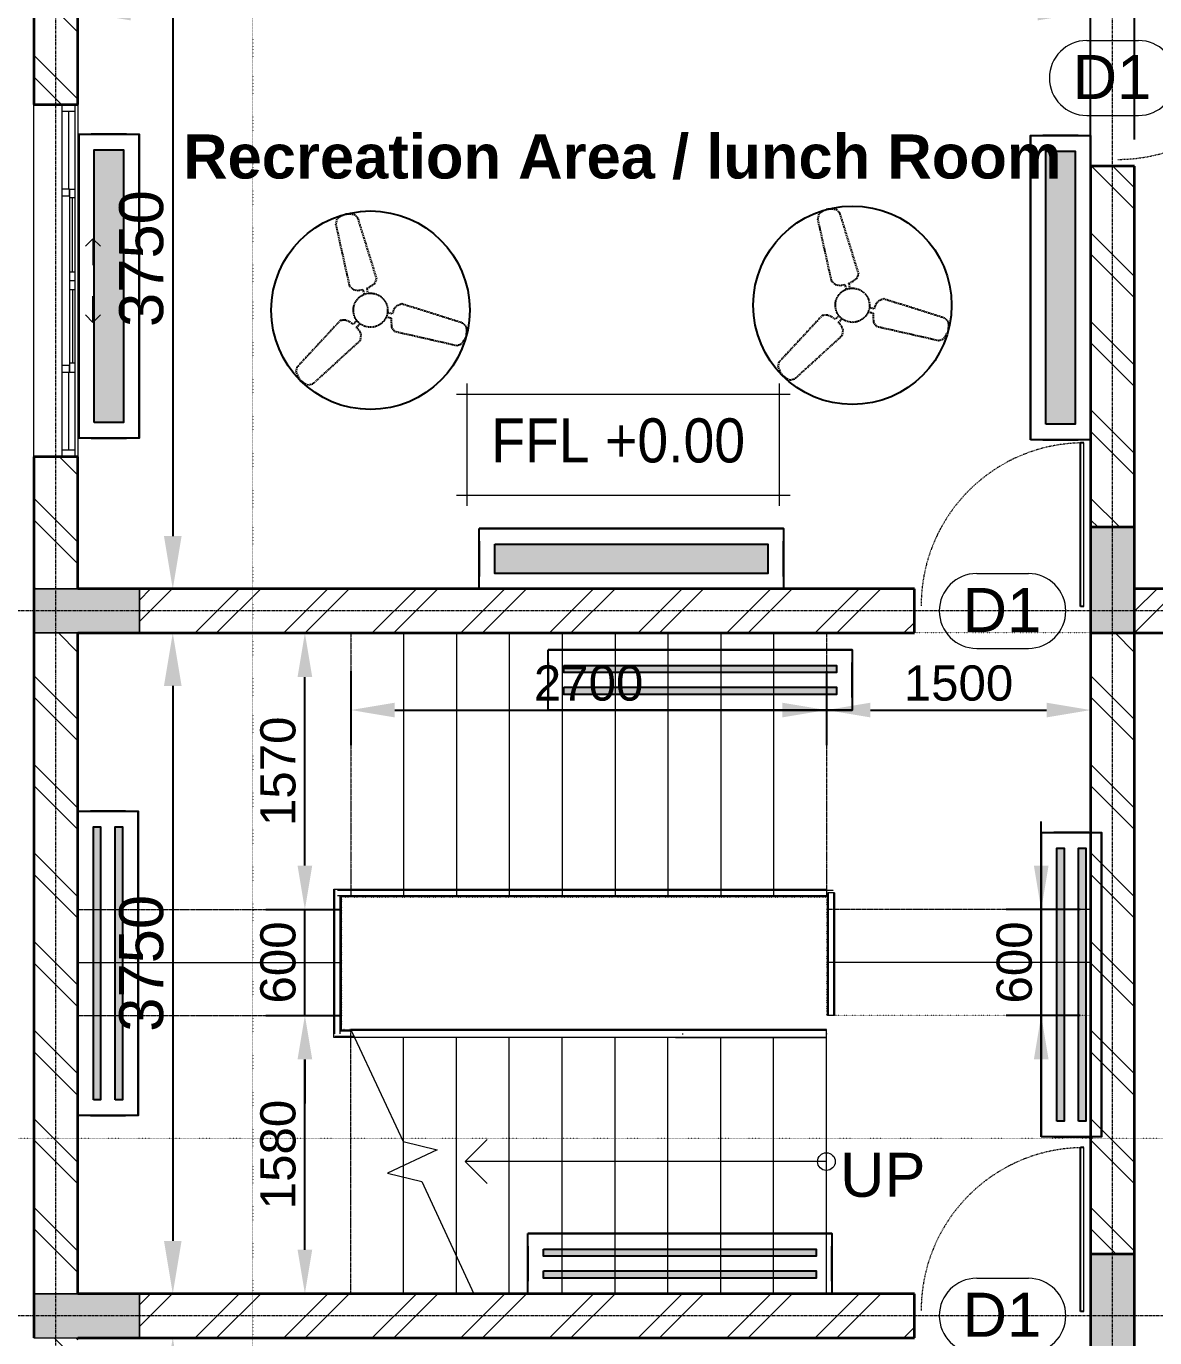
# Model space of a CAD drawing. Header units: millimetres. Extents: x -22696 to 333987, y -7117 to 2643871.
# Drawn here: x 9363 to 15770, y 3625 to 11069 of the extents above; entities that cross this region are included whole.
import ezdxf
from ezdxf.enums import TextEntityAlignment as Align

# ---------------------------------------------------------------- set-up
doc = ezdxf.new("R2010")
doc.units = ezdxf.units.MM
for name, pattern in [('Dash', [6.35, 3.175, -3.175]), ('DASHEDX2', [1.5, 1, -0.5]), ('Dot 1mm', [1, 0, -1]), ('Dot 2mm', [2, 0, -2]), ('Grid Line', [22.225, 12.7, -3.175, 3.175, -3.175]), ('Hidden', [7.14375, 4.7625, -2.38125]), ('Overhead', [3.96875, 2.38125, -1.5875])]:
    doc.linetypes.add(name, pattern=pattern)
for name, color, linetype, lineweight in [('A-242-A_STAIR', 7, 'Continuous', 9), ('A_Center_Line', 7, 'Continuous', 9), ('A_Col_Ele', 7, 'Continuous', 18), ('A_Col_Sec', 7, 'Continuous', 35), ('A_Dim1', 7, 'Continuous', 9), ('A_Door_Ele', 7, 'Continuous', 9), ('A_Door_tag', 7, 'Continuous', 9), ('A_Railing', 250, 'Continuous', 9), ('A_SEC', 7, 'Continuous', 9), ('A_Stair_Ele', 250, 'Continuous', 9), ('A_Stair_tag', 7, 'Continuous', 9), ('A_Text2_5', 7, 'Continuous', 9), ('A_Wall_Ele', 7, 'Continuous', 9), ('A_Wall_Plan', 7, 'Continuous', 35), ('A_Wall_Sec', 7, 'Continuous', 35), ('A_Window_Ele', 7, 'Continuous', 9), ('A_Window_Plan', 7, 'Continuous', 18), ('Z-046-A_SPOT_ELEV', 7, 'Continuous', 9)]:
    doc.layers.add(name, color=color, linetype=linetype, lineweight=lineweight)
for name, color, linetype in [('CELLING_FAN', 170, 'Continuous'), ('TMS122-2X28', 241, 'Continuous'), ('TMX095-2X40', 210, 'Continuous')]:
    doc.layers.add(name, color=color, linetype=linetype)
doc.styles.add('Arial', font='arial.ttf', dxfattribs={"height": 250})
doc.styles.add('Arial_5', font='arial.ttf', dxfattribs={"height": 200})
doc.styles.add('Arial_6', font='arial.ttf', dxfattribs={"width": 0.9, "height": 250})
doc.styles.add('Arial_B', font='arialbd.ttf', dxfattribs={"height": 250})
doc.styles.add('RS', font='romans.shx')
doc.dimstyles.new('Diagonal_-_2mm_Arial', dxfattribs={"dimscale": 304.8, "dimtxt": 204.05188, "dimasz": 0.82021, "dimexe": 0.656168, "dimexo": 0.0625, "dimgap": 0.164042, "dimtad": 1, "dimdec": 0, "dimzin": 0, "dimdsep": 46, "dimtxsty": 'Arial_5', "dimsah": 1, "dimcen": 0.09, "dimazin": 0, "dimtfac": 1, "dimtdec": 4, "dimtix": 1, "dimtmove": 0, "dimatfit": 3, "dimfxl": 0, "dimtvp": 1, "dimtolj": 1, "dimtzin": 0, "dimarcsym": 0})
doc.dimstyles.new('MM_Diagonal_-_2_5mm_Arial', dxfattribs={"dimscale": 304.8, "dimtxt": 255.06485, "dimasz": 0.984252, "dimexe": 0.787402, "dimexo": 0.492126, "dimgap": 0.164042, "dimtad": 1, "dimdec": 0, "dimzin": 0, "dimdsep": 46, "dimtxsty": 'Arial', "dimsah": 1, "dimcen": 0.09, "dimazin": 0, "dimtfac": 1, "dimtdec": 4, "dimtix": 1, "dimtmove": 0, "dimatfit": 3, "dimfxl": 0, "dimtvp": 1, "dimtolj": 1, "dimtzin": 0, "dimarcsym": 0})

# ---------------------------------------------------------------- blocks, each defined once
blk = doc.blocks.new('MM_Single leaf Flush Door - D1-530181-00-Ground Floor Plan')
at = {"layer": 'A_Door_Ele', "color": 47, "lineweight": 25}
for p, q in [((-462, -25), (-442, -25)), ((-442, -25), (-442, -954.1)), ((-462, -954.1), (-442, -954.1))]:
    blk.add_line(p, q, dxfattribs=at)
at = {"layer": 'A_Door_Ele'}
blk.add_line((-462, -25), (-462, -954.1), dxfattribs=at)
at = {"layer": 'A_Door_Ele', "color": 5, "linetype": 'Dash', "lineweight": 18}
blk.add_arc((-462, -30), 924, 271.24027, 360, dxfattribs=at)
blk = doc.blocks.new('MM_Aluminum Sliding window with top fix glass _3x1 Opening_ - W2-532318-00-Ground Floor Plan')
at = {"layer": 'A_Window_Ele'}
for p, q in [((-237.6, 210.8), (-195.1, 253.3)), ((237.6, 210.8), (195.1, 253.3)), ((-237.6, 210.8), (-195.1, 168.4)), ((-237.6, 210.8), (-87.6, 210.8)), ((237.6, 210.8), (87.6, 210.8)), ((237.6, 210.8), (195.1, 168.4)), ((-519, 110), (-962, 110)), ((-50, 110), (-469, 110)), ((469, 110), (50, 110)), ((962, 110), (519, 110)), ((-962, 35), (-519, 35)), ((-481, 35), (481, 35)), ((519, 35), (962, 35))]:
    blk.add_line(p, q, dxfattribs=at)
at = {"layer": 'A_Window_Plan'}
for p, q in [((-962, 110), (-1000, 110)), ((-962, 35), (-962, 110)), ((-519, 78.8), (-519, 110)), ((-469, 110), (-519, 110)), ((-469, 80), (-519, 80)), ((-481, 78.8), (-519, 78.8)), ((-519, 78.8), (-519, 35)), ((-481, 35), (-481, 78.8)), ((-469, 110), (-469, 80)), ((-50, 95), (-469, 95)), ((-50, 80), (-469, 80)), ((-50, 80), (-50, 110)), ((50, 110), (-50, 110)), ((50, 80), (-50, 80)), ((0, 80), (0, 110)), ((50, 80), (50, 110)), ((50, 95), (469, 95)), ((469, 80), (50, 80)), ((469, 110), (469, 80)), ((519, 110), (469, 110)), ((519, 80), (469, 80)), ((519, 78.8), (481, 78.8)), ((481, 78.8), (481, 35)), ((519, 80), (519, 110)), ((519, 35), (519, 78.8)), ((962, 110), (962, 35)), ((1000, 110), (962, 110)), ((-1000, 35), (-962, 35)), ((-962, 72.5), (-519, 72.5)), ((-519, 35), (-481, 35)), ((481, 35), (519, 35)), ((519, 72.5), (962, 72.5)), ((962, 35), (1000, 35))]:
    blk.add_line(p, q, dxfattribs=at)
blk = doc.blocks.new('MM_Single leaf Flush Door - D1-533154-00-Ground Floor Plan')
at = {"layer": 'A_Door_Ele', "color": 47, "lineweight": 25}
for p, q in [((-462, 954.1), (-442, 954.1)), ((-442, 25), (-442, 954.1)), ((-462, 25), (-442, 25))]:
    blk.add_line(p, q, dxfattribs=at)
at = {"layer": 'A_Door_Ele'}
blk.add_line((-462, 25), (-462, 954.1), dxfattribs=at)
at = {"layer": 'A_Door_Ele', "color": 5, "linetype": 'Dash', "lineweight": 18}
blk.add_arc((-462, 30), 924, 0, 88.75973, dxfattribs=at)
blk = doc.blocks.new('Concrete Rectangular - 250 x 600mm-571863-00-Ground Floor Plan')
at = {"layer": 'A_Col_Ele'}
blk.add_hatch(color=9, dxfattribs=at).paths.add_polyline_path([(125, -300), (125, 300), (-125, 300), (-125, -300)])
at = {"layer": 'A_Col_Sec'}
for p, q in [((125, 300), (-125, 300)), ((-125, 300), (-125, -300)), ((125, -300), (125, 300)), ((-125, -300), (125, -300))]:
    blk.add_line(p, q, dxfattribs=at)
blk = doc.blocks.new('Top Rail Type - Top Rail_Internal_-546113-00-Ground Floor Plan')
at = {"layer": 'A_Railing', "color": 30}
for p, q in [((4375, 5369.6), (3518.5, 5369.6)), ((3518.5, 5329.6), (4375, 5329.6))]:
    blk.add_line(p, q, dxfattribs=at)
at = {"layer": 'A_Railing', "color": 30, "flags": 128}
for points in [[(3560.3, 5346.9), (3560.7, 5349.6), (3560.3, 5352.3)], [(4375, 5351.7), (4375, 5349.6), (4375, 5347.5)]]:
    blk.add_lwpolyline(points, dxfattribs=at)
blk = doc.blocks.new('DIMBLOCK8-00-Ground Floor Plan')
at = {"layer": 'A_Dim1', "color": 0, "lineweight": -2}
for p, q in [((15655.5, 10425), (15655.5, 11391.9)), ((17690.5, 11214), (17690.5, 10911.9)), ((15955.5, 11151.9), (17390.5, 11151.9))]:
    blk.add_line(p, q, dxfattribs=at)
at = {"layer": 'A_Dim1', "color": 0}
for points in [[(15955.5, 11201.9), (15955.5, 11101.9), (15655.5, 11151.9)], [(17390.5, 11201.9), (17390.5, 11101.9), (17690.5, 11151.9)]]:
    blk.add_solid(points, dxfattribs=at)
at = {"layer": 'Defpoints', "color": 0}
for p in [(17690.5, 11364), (17690.5, 11151.9), (15655.5, 10275)]:
    blk.add_point(p, dxfattribs=at)
at = {"layer": 'A_Dim1', "color": 0, "insert": (16673, 11329.6), "char_height": 250, "width": 922.942, "attachment_point": 5, "style": 'Arial'}
blk.add_mtext('\\A1;2035', dxfattribs=at)
blk = doc.blocks.new('DIMBLOCK9-00-Ground Floor Plan')
at = {"layer": 'A_Dim1', "color": 0, "lineweight": -2}
for p, q in [((15405.5, 10425), (15405.5, 11391.9)), ((9655.5, 11214), (9655.5, 10911.9)), ((9955.5, 11151.9), (15105.5, 11151.9))]:
    blk.add_line(p, q, dxfattribs=at)
at = {"layer": 'A_Dim1', "color": 0}
for points in [[(9955.5, 11201.9), (9955.5, 11101.9), (9655.5, 11151.9)], [(15105.5, 11201.9), (15105.5, 11101.9), (15405.5, 11151.9)]]:
    blk.add_solid(points, dxfattribs=at)
at = {"layer": 'Defpoints', "color": 0}
for p in [(9655.5, 11364), (15405.5, 11151.9), (15405.5, 10275)]:
    blk.add_point(p, dxfattribs=at)
at = {"layer": 'A_Dim1', "color": 0, "insert": (12530.5, 11329.6), "char_height": 250, "width": 922.942, "attachment_point": 5, "style": 'Arial'}
blk.add_mtext('\\A1;5750', dxfattribs=at)
blk = doc.blocks.new('DIMBLOCK12-00-Ground Floor Plan')
at = {"layer": 'A_Dim1', "color": 0, "lineweight": -2}
for p, q in [((10257.1, 3625), (9955, 3625)), ((10195, 3325), (10195, 425)), ((10257.1, 125), (9955, 125))]:
    blk.add_line(p, q, dxfattribs=at)
at = {"layer": 'A_Dim1', "color": 0}
for points in [[(10145, 3325), (10245, 3325), (10195, 3625)], [(10145, 425), (10245, 425), (10195, 125)]]:
    blk.add_solid(points, dxfattribs=at)
at = {"layer": 'Defpoints', "color": 0}
for p in [(10407.1, 3625), (10195, 125), (10407.1, 125)]:
    blk.add_point(p, dxfattribs=at)
at = {"layer": 'A_Dim1', "color": 0, "insert": (10017.3, 1875), "char_height": 250, "width": 922.942, "attachment_point": 5, "rotation": 90, "style": 'Arial'}
blk.add_mtext('\\A1;3500', dxfattribs=at)
blk = doc.blocks.new('DIMBLOCK13-00-Ground Floor Plan')
at = {"layer": 'A_Dim1', "color": 0, "lineweight": -2}
for p, q in [((10257.1, 11625), (9955, 11625)), ((10195, 11325), (10195, 8175)), ((10257.1, 7875), (9955, 7875))]:
    blk.add_line(p, q, dxfattribs=at)
at = {"layer": 'A_Dim1', "color": 0}
for points in [[(10145, 11325), (10245, 11325), (10195, 11625)], [(10145, 8175), (10245, 8175), (10195, 7875)]]:
    blk.add_solid(points, dxfattribs=at)
at = {"layer": 'Defpoints', "color": 0}
for p in [(10407.1, 11625), (10195, 7875), (10407.1, 7875)]:
    blk.add_point(p, dxfattribs=at)
at = {"layer": 'A_Dim1', "color": 0, "insert": (10017.3, 9750), "char_height": 250, "width": 922.942, "attachment_point": 5, "rotation": 90, "style": 'Arial'}
blk.add_mtext('\\A1;3750', dxfattribs=at)
blk = doc.blocks.new('DIMBLOCK16-00-Ground Floor Plan')
at = {"layer": 'A_Dim1', "color": 0, "lineweight": -2}
for p, q in [((9505.5, 11875), (6918.6, 11875)), ((7158.6, 11575), (7158.6, 175)), ((9505.5, -125), (6918.6, -125))]:
    blk.add_line(p, q, dxfattribs=at)
at = {"layer": 'A_Dim1', "color": 0}
for points in [[(7108.6, 11575), (7208.6, 11575), (7158.6, 11875)], [(7108.6, 175), (7208.6, 175), (7158.6, -125)]]:
    blk.add_solid(points, dxfattribs=at)
at = {"layer": 'Defpoints', "color": 0}
for p in [(9655.5, 11875), (7158.6, -125), (9655.5, -125)]:
    blk.add_point(p, dxfattribs=at)
at = {"layer": 'A_Dim1', "color": 0, "insert": (6944.7, 5875), "char_height": 250, "width": 2321.483, "attachment_point": 5, "rotation": 90, "style": 'Arial'}
blk.add_mtext('\\A1;12000(O/O)', dxfattribs=at)
blk = doc.blocks.new('DIMBLOCK19-00-Ground Floor Plan')
at = {"layer": 'A_Dim1', "color": 0, "lineweight": -2}
for p, q in [((10257.1, 7625), (9955, 7625)), ((10195, 7325), (10195, 4175)), ((10257.1, 3875), (9955, 3875))]:
    blk.add_line(p, q, dxfattribs=at)
at = {"layer": 'A_Dim1', "color": 0}
for points in [[(10145, 7325), (10245, 7325), (10195, 7625)], [(10145, 4175), (10245, 4175), (10195, 3875)]]:
    blk.add_solid(points, dxfattribs=at)
at = {"layer": 'Defpoints', "color": 0}
for p in [(10407.1, 7625), (10195, 3875), (10407.1, 3875)]:
    blk.add_point(p, dxfattribs=at)
at = {"layer": 'A_Dim1', "color": 0, "insert": (10017.3, 5750), "char_height": 250, "width": 922.942, "attachment_point": 5, "rotation": 90, "style": 'Arial'}
blk.add_mtext('\\A1;3750', dxfattribs=at)
blk = doc.blocks.new('DIMBLOCK20-00-Ground Floor Plan')
at = {"layer": 'A_Dim1', "color": 0, "lineweight": -2}
for p, q in [((10945, 6305), (10945, 6555)), ((10724, 6055), (11145, 6055)), ((10945, 5455), (10945, 6055)), ((10724, 5455), (11145, 5455)), ((10945, 5205), (10945, 4955))]:
    blk.add_line(p, q, dxfattribs=at)
at = {"layer": 'A_Dim1', "color": 0}
for points in [[(10903.3, 6305), (10986.7, 6305), (10945, 6055)], [(10903.3, 5205), (10986.7, 5205), (10945, 5455)]]:
    blk.add_solid(points, dxfattribs=at)
at = {"layer": 'Defpoints', "color": 0}
for p in [(10705, 6055), (10945, 6055), (10705, 5455)]:
    blk.add_point(p, dxfattribs=at)
at = {"layer": 'A_Dim1', "color": 0, "insert": (10792.9, 5755), "char_height": 200, "width": 553.765, "attachment_point": 5, "rotation": 90, "style": 'Arial_5'}
blk.add_mtext('\\A1;600', dxfattribs=at)
blk = doc.blocks.new('DIMBLOCK21-00-Ground Floor Plan')
at = {"layer": 'A_Dim1', "color": 0, "lineweight": -2}
for p, q in [((11205.5, 7408.6), (11205.5, 6987.7)), ((13905.5, 7408.6), (13905.5, 6987.7)), ((11455.5, 7187.7), (13655.5, 7187.7))]:
    blk.add_line(p, q, dxfattribs=at)
at = {"layer": 'A_Dim1', "color": 0}
for points in [[(11455.5, 7229.3), (11455.5, 7146), (11205.5, 7187.7)], [(13655.5, 7229.3), (13655.5, 7146), (13905.5, 7187.7)]]:
    blk.add_solid(points, dxfattribs=at)
at = {"layer": 'Defpoints', "color": 0}
for p in [(11205.5, 7427.7), (13905.5, 7427.7), (13905.5, 7187.7)]:
    blk.add_point(p, dxfattribs=at)
at = {"layer": 'A_Dim1', "color": 0, "insert": (12555.5, 7339.8), "char_height": 200, "width": 738.354, "attachment_point": 5, "style": 'Arial_5'}
blk.add_mtext('\\A1;2700', dxfattribs=at)
blk = doc.blocks.new('DIMBLOCK22-00-Ground Floor Plan')
at = {"layer": 'A_Dim1', "color": 0, "lineweight": -2}
for p, q in [((13905.5, 7408.6), (13905.5, 6987.7)), ((15405.5, 7408.6), (15405.5, 6987.7)), ((14155.5, 7187.7), (15155.5, 7187.7))]:
    blk.add_line(p, q, dxfattribs=at)
at = {"layer": 'A_Dim1', "color": 0}
for points in [[(14155.5, 7229.3), (14155.5, 7146), (13905.5, 7187.7)], [(15155.5, 7229.3), (15155.5, 7146), (15405.5, 7187.7)]]:
    blk.add_solid(points, dxfattribs=at)
at = {"layer": 'Defpoints', "color": 0}
for p in [(13905.5, 7427.7), (15405.5, 7427.7), (15405.5, 7187.7)]:
    blk.add_point(p, dxfattribs=at)
at = {"layer": 'A_Dim1', "color": 0, "insert": (14655.5, 7339.8), "char_height": 200, "width": 738.354, "attachment_point": 5, "style": 'Arial_5'}
blk.add_mtext('\\A1;1500', dxfattribs=at)
blk = doc.blocks.new('DIMBLOCK23-00-Ground Floor Plan')
at = {"layer": 'A_Dim1', "color": 0, "lineweight": -2}
for p, q in [((15125.1, 6305), (15125.1, 6555)), ((15346.1, 6055), (14925.1, 6055)), ((15125.1, 6055), (15125.1, 5455)), ((15346.1, 5455), (14925.1, 5455)), ((15125.1, 5205), (15125.1, 4955))]:
    blk.add_line(p, q, dxfattribs=at)
at = {"layer": 'A_Dim1', "color": 0}
for points in [[(15083.4, 6305), (15166.8, 6305), (15125.1, 6055)], [(15083.4, 5205), (15166.8, 5205), (15125.1, 5455)]]:
    blk.add_solid(points, dxfattribs=at)
at = {"layer": 'Defpoints', "color": 0}
for p in [(15365.1, 6055), (15125.1, 5455), (15365.1, 5455)]:
    blk.add_point(p, dxfattribs=at)
at = {"layer": 'A_Dim1', "color": 0, "insert": (14973, 5755), "char_height": 200, "width": 553.765, "attachment_point": 5, "rotation": 90, "style": 'Arial_5'}
blk.add_mtext('\\A1;600', dxfattribs=at)
blk = doc.blocks.new('DIMBLOCK24-00-Ground Floor Plan')
at = {"layer": 'A_Dim1', "color": 0, "lineweight": -2}
for p, q in [((10724, 5455), (11145, 5455)), ((10945, 4125), (10945, 5205)), ((10724, 3875), (11145, 3875))]:
    blk.add_line(p, q, dxfattribs=at)
at = {"layer": 'A_Dim1', "color": 0}
for points in [[(10903.3, 5205), (10986.7, 5205), (10945, 5455)], [(10903.3, 4125), (10986.7, 4125), (10945, 3875)]]:
    blk.add_solid(points, dxfattribs=at)
at = {"layer": 'Defpoints', "color": 0}
for p in [(10705, 5455), (10945, 5455), (10705, 3875)]:
    blk.add_point(p, dxfattribs=at)
at = {"layer": 'A_Dim1', "color": 0, "insert": (10792.9, 4665), "char_height": 200, "width": 738.354, "attachment_point": 5, "rotation": 90, "style": 'Arial_5'}
blk.add_mtext('\\A1;1580', dxfattribs=at)
blk = doc.blocks.new('DIMBLOCK25-00-Ground Floor Plan')
at = {"layer": 'A_Dim1', "color": 0, "lineweight": -2}
for p, q in [((10724, 7625), (11145, 7625)), ((10945, 6305), (10945, 7375)), ((10724, 6055), (11145, 6055))]:
    blk.add_line(p, q, dxfattribs=at)
at = {"layer": 'A_Dim1', "color": 0}
for points in [[(10903.3, 7375), (10986.7, 7375), (10945, 7625)], [(10903.3, 6305), (10986.7, 6305), (10945, 6055)]]:
    blk.add_solid(points, dxfattribs=at)
at = {"layer": 'Defpoints', "color": 0}
for p in [(10705, 7625), (10945, 7625), (10705, 6055)]:
    blk.add_point(p, dxfattribs=at)
at = {"layer": 'A_Dim1', "color": 0, "insert": (10792.9, 6840), "char_height": 200, "width": 738.354, "attachment_point": 5, "rotation": 90, "style": 'Arial_5'}
blk.add_mtext('\\A1;1570', dxfattribs=at)
blk = doc.blocks.new('Door Tag - Door Tag-512363-00-Ground Floor Plan')
at = {"layer": 'A_Door_tag'}
for p, q in [((-1.4661, 2.125), (1.4661, 2.125)), ((-1.4661, -2.125), (1.4661, -2.125))]:
    blk.add_line(p, q, dxfattribs=at)
for centre, start, end in [((-1.4661, 0), 90, 270), ((1.4661, 0), 270, 90)]:
    blk.add_arc(centre, 2.125, start, end, dxfattribs=at)
blk = doc.blocks.new('Spot Elevations - Rect-324371-00-Ground Floor Plan')
at = {"layer": 'Z-046-A_SPOT_ELEV'}
for p, q in [((0, -0.6), (0, 6.34)), ((17.74, -0.6), (17.74, 6.34)), ((-0.6, 5.74), (18.34, 5.74)), ((-0.6, 0), (18.34, 0))]:
    blk.add_line(p, q, dxfattribs=at)
blk = doc.blocks.new('TMX')
at = {"layer": 'TMX095-2X40', "linetype": 'ByBlock', "lineweight": -2}
for points in [[(525, -60), (-525, -60), (-525, -88), (525, -88)], [(525, -144), (-525, -144), (-525, -172), (525, -172)]]:
    blk.add_hatch(color=256, dxfattribs=at).paths.add_polyline_path(points)
for p, q in [((585, 0), (-585, 0)), ((585, 0), (-585, 0)), ((-585, 0), (585, 0)), ((-585, -48.5), (-585, -183.5)), ((-585, -48.5), (-585, -183.5)), ((-585, -183.5), (-585, -48.5)), ((-585, -48.5), (-585, -48.5)), ((-585, -48.5), (-585, -48.5)), ((585, -183.5), (585, -48.5)), ((585, -48.5), (585, -48.5)), ((585, -183.5), (585, -48.5)), ((585, -48.5), (585, -48.5)), ((585, -48.5), (585, -183.5)), ((-585, -183.5), (-585, -183.5)), ((-585, -183.5), (-585, -183.5)), ((585, -183.5), (585, -183.5)), ((585, -183.5), (585, -183.5)), ((-585, -232), (585, -232)), ((585, -232), (-585, -232)), ((-585, -232), (585, -232))]:
    blk.add_line(p, q, dxfattribs=at)
for points in [[(-585, 0), (585, 0), (585, -232), (-585, -232)], [(-525, -60), (525, -60), (525, -88), (-525, -88)], [(-525, -144), (525, -144), (525, -172), (-525, -172)]]:
    blk.add_lwpolyline(points, close=True, dxfattribs=at)
at = {"layer": 'TMX095-2X40', "linetype": 'ByBlock', "lineweight": -2, "style": 'RS'}
blk.add_attdef('FIX.NO', text='', height=150, dxfattribs=at).set_placement((-50.9, -369.1), align=Align.MIDDLE_CENTER)
blk = doc.blocks.new('2X36W-MO')
at = {"layer": 'TMS122-2X28', "linetype": 'ByBlock', "lineweight": -2}
h = blk.add_hatch(dxfattribs=at)
h.set_pattern_fill('ANGLE', color=256, style=0)
h.set_pattern_definition([(0, (0, 0), (0, 6.985), [5.08, -1.905]), (90, (0, 0), (-6.985, 4e-16), [5.08, -1.905])])
h.paths.add_polyline_path([(525, 56), (-525, 56), (-525, -56), (525, -56)])
for p, q in [((585, 116), (-585, 116)), ((585, 116), (-585, 116)), ((-585, 116), (585, 116)), ((-585, 67.5), (-585, -67.5)), ((-585, 67.5), (-585, -67.5)), ((-585, -67.5), (-585, 67.5)), ((-585, 67.5), (-585, 67.5)), ((-585, 67.5), (-585, 67.5)), ((585, -67.5), (585, 67.5)), ((585, 67.5), (585, 67.5)), ((585, -67.5), (585, 67.5)), ((585, 67.5), (585, 67.5)), ((585, 67.5), (585, -67.5)), ((-585, -67.5), (-585, -67.5)), ((-585, -67.5), (-585, -67.5)), ((585, -67.5), (585, -67.5)), ((585, -67.5), (585, -67.5)), ((-585, -116), (585, -116)), ((585, -116), (-585, -116)), ((-585, -116), (585, -116))]:
    blk.add_line(p, q, dxfattribs=at)
for points in [[(-585, 116), (585, 116), (585, -116), (-585, -116)], [(-525, 56), (525, 56), (525, -56), (-525, -56)]]:
    blk.add_lwpolyline(points, close=True, dxfattribs=at)
at = {"layer": 'TMS122-2X28', "linetype": 'ByBlock', "lineweight": -2, "style": 'RS'}
blk.add_attdef('FIX.NO', text='', height=150, dxfattribs=at).set_placement((-50.9, -253.1), align=Align.MIDDLE_CENTER)
blk = doc.blocks.new('Celling Fan')
at = {"color": 5, "ltscale": 100}
blk.add_circle((-6146, 32845), 900, dxfattribs=at)
at = {"layer": 'CELLING_FAN', "color": 213, "linetype": 'DASHEDX2', "lineweight": -2, "ltscale": 10}
for p, q in [((-6451, 33671), (-6462, 33628)), ((-6428, 33692), (-6451, 33671)), ((-6377, 33715), (-6428, 33692)), ((-6327, 33716), (-6377, 33715)), ((-6288, 33710), (-6327, 33716)), ((-6260, 33682), (-6288, 33710)), ((-6089, 33130), (-6260, 33682)), ((-6462, 33628), (-6337, 33063)), ((-6148, 33059), (-6108, 33088)), ((-6108, 33088), (-6089, 33130)), ((-6337, 33063), (-6300, 33032)), ((-6300, 33032), (-6266, 33025)), ((-6266, 33025), (-6216, 33032)), ((-6216, 33032), (-6202, 32987)), ((-6178, 33043), (-6148, 33059)), ((-6165, 32997), (-6178, 33043)), ((-5929, 32860), (-5949, 32813)), ((-5906, 32886), (-5929, 32860)), ((-5861, 32902), (-5906, 32886)), ((-5310, 32729), (-5861, 32902)), ((-6420, 32752), (-6813, 32328)), ((-6374, 32756), (-6420, 32752)), ((-6329, 32736), (-6374, 32756)), ((-6301, 32718), (-6329, 32736)), ((-6267, 32752), (-6301, 32718)), ((-6272, 32691), (-6240, 32725)), ((-6004, 32787), (-5958, 32774)), ((-5949, 32813), (-5995, 32824)), ((-5958, 32774), (-5959, 32741)), ((-5959, 32741), (-5954, 32692)), ((-5277, 32697), (-5310, 32729)), ((-6241, 32651), (-6272, 32691)), ((-6230, 32618), (-6241, 32651)), ((-6238, 32571), (-6230, 32618)), ((-5954, 32692), (-5928, 32654)), ((-5928, 32654), (-5364, 32526)), ((-5301, 32567), (-5276, 32611)), ((-5271, 32666), (-5277, 32697)), ((-5276, 32611), (-5271, 32666)), ((-6665, 32180), (-6238, 32571)), ((-5364, 32526), (-5325, 32536)), ((-5325, 32536), (-5301, 32567)), ((-6813, 32328), (-6823, 32290)), ((-6823, 32290), (-6808, 32253)), ((-6808, 32253), (-6783, 32210)), ((-6783, 32210), (-6738, 32177)), ((-6738, 32177), (-6708, 32168)), ((-6708, 32168), (-6665, 32180))]:
    blk.add_line(p, q, dxfattribs=at)
blk.add_circle((-6146, 32845), 155, dxfattribs=at)

msp = doc.modelspace()

# ---------------------------------------------------------------- hatches: boundary and pattern name
at = {"layer": 'A_Col_Ele'}
for points in [[(9655.5, 7625), (10005.5, 7625), (10005.5, 7875), (9405.5, 7875), (9405.5, 7625)], [(9655.5, 3625), (10005.5, 3625), (10005.5, 3875), (9405.5, 3875), (9405.5, 3625)]]:
    msp.add_hatch(color=9, dxfattribs=at).paths.add_polyline_path(points)
at = {"layer": 'A_Wall_Plan', "lineweight": 9}
h = msp.add_hatch(dxfattribs=at)
h.set_pattern_fill('FP_3', color=8, angle=45, style=0, pattern_type=2)
h.set_pattern_definition([(315, (9405.48, 5875), (251.447, 251.447), []), (315, (9786.48, 5875), (251.447, 251.447), [])])
h.paths.add_polyline_path([(9655.5, 475), (9655.5, 1020), (9405.5, 1020), (9405.5, 475)])
h.paths.add_polyline_path([(9655.5, 3020), (9655.5, 3625), (9405.5, 3625), (9405.5, 3020)])
h.paths.add_polyline_path([(9405.5, 3875), (9655.5, 3875), (9655.5, 7625), (9405.5, 7625), (9405.5, 4684.4)])
h.paths.add_polyline_path([(9655.5, 7875), (9655.5, 8625), (9405.5, 8625), (9405.5, 7875)])
h.paths.add_polyline_path([(9655.5, 10625), (9655.5, 11275), (9405.5, 11275), (9405.5, 10625)])
h = msp.add_hatch(dxfattribs=at)
h.set_pattern_fill('FP_7', color=8, angle=45, style=0, pattern_type=2)
h.set_pattern_definition([(315, (15405.48, 5875), (251.447, 251.447), []), (315, (15786.48, 5875), (251.447, 251.447), [])])
h.paths.add_polyline_path([(15405.5, 475), (15655.5, 475), (15655.5, 3500), (15405.5, 3500), (15405.5, 757.2)])
h.paths.add_polyline_path([(15405.5, 4100), (15655.5, 4100), (15655.5, 7625), (15405.5, 7625), (15405.5, 4684.4)])
h.paths.add_polyline_path([(15405.5, 8225), (15655.5, 8225), (15655.5, 10275), (15405.5, 10275), (15405.5, 8611.7)])
h = msp.add_hatch(dxfattribs=at)
h.set_pattern_fill('FP_10', color=8, angle=-315, style=0, pattern_type=2)
h.set_pattern_definition([(225, (12705.48, 7875), (251.447, -251.447), []), (225, (12705.48, 7494), (251.447, -251.447), [])])
h.paths.add_polyline_path([(10005.5, 7625), (14405.5, 7625), (14405.5, 7875), (10005.5, 7875)])
h = msp.add_hatch(dxfattribs=at)
h.set_pattern_fill('FP_9', color=8, angle=45, style=0, pattern_type=2)
h.set_pattern_definition([(45, (19555.48, 7625), (-251.447, 251.447), []), (45, (19555.48, 8006), (-251.447, 251.447), [])])
h.paths.add_polyline_path([(15655.5, 7625), (19605.5, 7625), (19605.5, 7875), (15655.5, 7875)])
h.paths.add_polyline_path([(23455.5, 7625), (23455.5, 7875), (22740.5, 7875), (22740.5, 7625), (23220, 7625)])
h.paths.add_polyline_path([(20740.5, 7625), (20740.5, 7875), (19855.5, 7875), (19855.5, 7625), (20650.8, 7625)])
h = msp.add_hatch(dxfattribs=at)
h.set_pattern_fill('FP_11', color=8, angle=-315, style=0, pattern_type=2)
h.set_pattern_definition([(225, (12705.48, 3875), (251.447, -251.447), []), (225, (12705.48, 3494), (251.447, -251.447), [])])
h.paths.add_polyline_path([(14405.5, 3625), (14405.5, 3875), (10005.5, 3875), (10005.5, 3625), (12943.4, 3625)])

# ---------------------------------------------------------------- linework, layer by layer
at = {"layer": 'A-242-A_STAIR'}
for p, q in [((11855.2, 4625), (11980.2, 4750)), ((12105.5, 4625), (11855.2, 4625)), ((11855.2, 4625), (11980.2, 4500)), ((12405.5, 4625), (12105.5, 4625)), ((12705.5, 4625), (12405.5, 4625)), ((13005.5, 4625), (12705.5, 4625)), ((13305.5, 4625), (13005.5, 4625)), ((13605.5, 4625), (13305.5, 4625)), ((13905.5, 4625), (13605.5, 4625))]:
    msp.add_line(p, q, dxfattribs=at)
msp.add_circle((13905.5, 4625), 50, dxfattribs=at)
at = {"layer": 'A_Center_Line', "color": 8, "linetype": 'Grid Line'}
for p, q in [((9530.5, -1218.2), (9530.5, 14529.3)), ((15530.5, -1218.2), (15530.5, 14529.3)), ((24773.5, 7750), (6436.5, 7750)), ((24773.5, 3750), (6436.5, 3750))]:
    msp.add_line(p, q, dxfattribs=at)
at = {"layer": 'A_Col_Ele', "color": 7}
for p, q in [((9655.5, 7875), (9405.5, 7875)), ((10005.5, 7625), (10005.5, 7875)), ((9405.5, 7625), (9655.5, 7625)), ((9655.5, 3875), (9405.5, 3875)), ((10005.5, 3625), (10005.5, 3875)), ((9405.5, 3625), (9655.5, 3625))]:
    msp.add_line(p, q, dxfattribs=at)
at = {"layer": 'A_Col_Sec'}
for p, q in [((9405.5, 7875), (9405.5, 7625)), ((10005.5, 7875), (9655.5, 7875)), ((9655.5, 7625), (10005.5, 7625)), ((9405.5, 3875), (9405.5, 3625)), ((10005.5, 3875), (9655.5, 3875)), ((9655.5, 3625), (10005.5, 3625))]:
    msp.add_line(p, q, dxfattribs=at)
at = {"layer": 'A_Railing', "linetype": 'Overhead'}
for p, q in [((11110.1, 6170.4), (11205.5, 6170.4)), ((11110.1, 6055), (11110.1, 6170.4)), ((11115.1, 6055), (11115.1, 6165.4)), ((11115.1, 6055), (11115.1, 6165.4)), ((11130.1, 6165.4), (11205.5, 6165.4)), ((11130.1, 6165.4), (11205.5, 6165.4)), ((11130.1, 6135.4), (11205.5, 6135.4)), ((11130.1, 6135.4), (11205.5, 6135.4)), ((11145.1, 6055), (11145.1, 6135.4)), ((11145.1, 6055), (11145.1, 6135.4)), ((11150.1, 6130.4), (11205.5, 6130.4)), ((11150.1, 6055), (11150.1, 6130.4)), ((11205.5, 6170.4), (13905.5, 6170.4)), ((11205.5, 6165.4), (13905.5, 6165.4)), ((11205.5, 6165.4), (13905.5, 6165.4)), ((11205.5, 6135.4), (13905.5, 6135.4)), ((11205.5, 6135.4), (13905.5, 6135.4)), ((11205.5, 6130.4), (13905.5, 6130.4)), ((13905.5, 6170.4), (13905.5, 6130.4)), ((13905.5, 6165.4), (13945.9, 6165.4)), ((13905.5, 6165.4), (13945.9, 6165.4)), ((13905.5, 6135.4), (13915.9, 6135.4)), ((13905.5, 6135.4), (13915.9, 6135.4)), ((13950.9, 6150.4), (13910.9, 6150.4)), ((13910.9, 6150.4), (13910.9, 6055)), ((13915.9, 6150.4), (13915.9, 6055)), ((13915.9, 6150.4), (13915.9, 6055)), ((13945.9, 6150.4), (13945.9, 6055)), ((13945.9, 6150.4), (13945.9, 6055)), ((13950.9, 6150.4), (13950.9, 6055)), ((11110.1, 5455), (11110.1, 6055)), ((11115.1, 5455), (11115.1, 6055)), ((11115.1, 5455), (11115.1, 6055)), ((11145.1, 5455), (11145.1, 6055)), ((11145.1, 5455), (11145.1, 6055)), ((11150.1, 5455), (11150.1, 6055)), ((13910.9, 6055), (13910.9, 5455)), ((13915.9, 6055), (13915.9, 5455)), ((13915.9, 6055), (13915.9, 5455)), ((13945.9, 6055), (13945.9, 5455)), ((13945.9, 6055), (13945.9, 5455)), ((13950.9, 6055), (13950.9, 5455)), ((11110.1, 5329.6), (11110.1, 5455)), ((11115.1, 5349.6), (11115.1, 5455)), ((11115.1, 5349.6), (11115.1, 5455)), ((11145.1, 5349.6), (11145.1, 5455)), ((11145.1, 5349.6), (11145.1, 5455)), ((11150.1, 5369.6), (11150.1, 5455)), ((13950.9, 5455), (13910.9, 5455)), ((13945.9, 5455), (13915.9, 5455)), ((13945.9, 5455), (13915.9, 5455)), ((11205.5, 5364.6), (11145.1, 5364.6)), ((11205.5, 5364.6), (11145.1, 5364.6)), ((11205.5, 5369.6), (11150.1, 5369.6)), ((11208, 5369.6), (11205.5, 5369.6)), ((11210.3, 5364.6), (11205.5, 5364.6)), ((11210.3, 5364.6), (11205.5, 5364.6)), ((11205.5, 5329.6), (11110.1, 5329.6)), ((11205.5, 5334.6), (11115.1, 5334.6)), ((11205.5, 5334.6), (11115.1, 5334.6)), ((11224.3, 5334.6), (11205.5, 5334.6)), ((11224.3, 5334.6), (11205.5, 5334.6)), ((11226.6, 5329.6), (11205.5, 5329.6))]:
    msp.add_line(p, q, dxfattribs=at)
at = {"layer": 'A_Railing'}
for p, q in [((11208, 5369.6), (11226.6, 5329.6)), ((13905.5, 5369.6), (11208, 5369.6)), ((13905.5, 5329.6), (13905.5, 5369.6)), ((13905.5, 5329.6), (11226.6, 5329.6))]:
    msp.add_line(p, q, dxfattribs=at)
at = {"layer": 'A_SEC', "linetype": 'Dot 2mm'}
for p, q in [((10649.6, 14360.9), (10649.6, -1726.2)), ((6504.6, 4758.1), (25714.1, 4758.1))]:
    msp.add_line(p, q, dxfattribs=at)
at = {"layer": 'A_Stair_Ele', "linetype": 'Dot 1mm'}
for p, q in [((9655.5, 7625), (9655.5, 6055)), ((11205.5, 7625), (9655.5, 7625)), ((11205.5, 7625), (11205.5, 6125)), ((11205.5, 7625), (13905.5, 7625)), ((15405.5, 7625), (13905.5, 7625)), ((13905.5, 7625), (13905.5, 6125)), ((15405.5, 6055), (15405.5, 7625)), ((11155.5, 6125), (11205.5, 6125)), ((11155.5, 6055), (11155.5, 6125)), ((11205.5, 6125), (13905.5, 6125)), ((13905.5, 6125), (13905.5, 6055)), ((9655.5, 6055), (11155.5, 6055)), ((9655.5, 5455), (9655.5, 6055)), ((11155.5, 5455), (11155.5, 6055)), ((15405.5, 6055), (13905.5, 6055)), ((13905.5, 6055), (13905.5, 5455)), ((15405.5, 6055), (15405.5, 5455)), ((9655.5, 5455), (9655.5, 3875)), ((9655.5, 5455), (11155.5, 5455)), ((11155.5, 5375), (11155.5, 5455)), ((15405.5, 5455), (13905.5, 5455)), ((11205.5, 5375), (11155.5, 5375)), ((11205.5, 3875), (11205.5, 5375)), ((9655.5, 3875), (11205.5, 3875)), ((11419.8, 3875), (11205.5, 3875))]:
    msp.add_line(p, q, dxfattribs=at)
at = {"layer": 'A_Stair_Ele', "linetype": 'Hidden'}
for p, q in [((11205.5, 7625), (11205.5, 6125)), ((11505.5, 7625), (11505.5, 6125)), ((11805.5, 7625), (11805.5, 6125)), ((12105.5, 7625), (12105.5, 6125)), ((12405.5, 7625), (12405.5, 6125)), ((12705.5, 7625), (12705.5, 6125)), ((13005.5, 7625), (13005.5, 6125)), ((13305.5, 7625), (13305.5, 6125)), ((13605.5, 7625), (13605.5, 6125)), ((13905.5, 7625), (13905.5, 6125)), ((9655.5, 6055), (11155.5, 6055)), ((15405.5, 6055), (13905.5, 6055)), ((9655.5, 5755), (11155.5, 5755)), ((15405.5, 5755), (13905.5, 5755)), ((9655.5, 5455), (11155.5, 5455)), ((11205.5, 3875), (11205.5, 5375)), ((11505.5, 4601.8), (11505.5, 4737.5)), ((11505.5, 3875), (11505.5, 4536.6)), ((11805.5, 3875), (11805.5, 4088.3))]:
    msp.add_line(p, q, dxfattribs=at)
at = {"layer": 'A_Stair_Ele', "linetype": 'Overhead'}
for p, q in [((11505.5, 7625), (11505.5, 6125)), ((11805.5, 7625), (11805.5, 6125)), ((12105.5, 7625), (12105.5, 6125)), ((12405.5, 7625), (12405.5, 6125)), ((12705.5, 7625), (12705.5, 6125)), ((13005.5, 7625), (13005.5, 6125)), ((13305.5, 7625), (13305.5, 6125)), ((13605.5, 7625), (13605.5, 6125)), ((9655.5, 5755), (11155.5, 5755)), ((15405.5, 5755), (13905.5, 5755)), ((11505.5, 5369.6), (11505.5, 5375)), ((11805.5, 5369.6), (11805.5, 5375)), ((12105.5, 5369.6), (12105.5, 5375)), ((12405.5, 5369.6), (12405.5, 5375)), ((12705.5, 5369.6), (12705.5, 5375)), ((13005.5, 5369.6), (13005.5, 5375)), ((13305.5, 5369.6), (13305.5, 5375)), ((13605.5, 5369.6), (13605.5, 5375)), ((13905.5, 5369.6), (13905.5, 5375)), ((11505.5, 4737.5), (11505.5, 5329.6)), ((11805.5, 4088.3), (11805.5, 5329.6)), ((12105.5, 3875), (12105.5, 5329.6)), ((12405.5, 3875), (12405.5, 5329.6)), ((12705.5, 3875), (12705.5, 5329.6)), ((13005.5, 3875), (13005.5, 5329.6)), ((13305.5, 3875), (13305.5, 5329.6)), ((13605.5, 3875), (13605.5, 5329.6)), ((13905.5, 3875), (13905.5, 5329.6)), ((11505.5, 4601.8), (11505.5, 4737.5)), ((11505.5, 4536.6), (11505.5, 4601.8)), ((11505.5, 3875), (11505.5, 4536.6)), ((11805.5, 3875), (11805.5, 4088.3))]:
    msp.add_line(p, q, dxfattribs=at)
at = {"layer": 'A_Stair_Ele'}
for p, q in [((11505.5, 5375), (11205.5, 5375)), ((11205.5, 5375), (11208, 5369.6)), ((11805.5, 5375), (11505.5, 5375)), ((11505.5, 5369.6), (11505.5, 5375)), ((12105.5, 5375), (11805.5, 5375)), ((11805.5, 5369.6), (11805.5, 5375)), ((12405.5, 5375), (12105.5, 5375)), ((12105.5, 5369.6), (12105.5, 5375)), ((12705.5, 5375), (12405.5, 5375)), ((12405.5, 5369.6), (12405.5, 5375)), ((13005.5, 5375), (12705.5, 5375)), ((12705.5, 5369.6), (12705.5, 5375)), ((13305.5, 5375), (13005.5, 5375)), ((13005.5, 5369.6), (13005.5, 5375)), ((13605.5, 5375), (13305.5, 5375)), ((13305.5, 5369.6), (13305.5, 5375)), ((13905.5, 5375), (13605.5, 5375)), ((13605.5, 5369.6), (13605.5, 5375)), ((13905.5, 5369.6), (13905.5, 5375)), ((11226.6, 5329.6), (11502.4, 4738.3)), ((11505.5, 4737.5), (11505.5, 5329.6)), ((11805.5, 4088.3), (11805.5, 5329.6)), ((12105.5, 3875), (12105.5, 5329.6)), ((12405.5, 3875), (12405.5, 5329.6)), ((12705.5, 3875), (12705.5, 5329.6)), ((13005.5, 3875), (13005.5, 5329.6)), ((13305.5, 3875), (13305.5, 5329.6)), ((13605.5, 3875), (13605.5, 5329.6)), ((13905.5, 3875), (13905.5, 5329.6)), ((11696.8, 4691), (11413.6, 4559)), ((11502.4, 4738.3), (11696.8, 4691)), ((11413.6, 4559), (11608, 4511.7)), ((11505.5, 4536.6), (11505.5, 4601.8)), ((11608, 4511.7), (11904.9, 3875))]:
    msp.add_line(p, q, dxfattribs=at)
at = {"layer": 'A_Wall_Ele', "color": 7}
for p, q in [((9405.5, 8625), (9405.5, 10625)), ((9655.5, 10625), (9655.5, 8625)), ((9405.5, 7875), (9655.5, 7875)), ((10005.5, 7875), (10005.5, 7625)), ((9655.5, 7625), (9405.5, 7625)), ((9405.5, 3875), (9655.5, 3875)), ((10005.5, 3875), (10005.5, 3625))]:
    msp.add_line(p, q, dxfattribs=at)
at = {"layer": 'A_Wall_Sec'}
for p, q in [((9405.5, 11275), (9405.5, 10625)), ((9655.5, 10625), (9655.5, 11275)), ((9405.5, 10625), (9655.5, 10625)), ((15655.5, 10275), (15405.5, 10275)), ((15405.5, 10275), (15405.5, 8225)), ((15655.5, 8225), (15655.5, 10275)), ((9655.5, 8625), (9405.5, 8625)), ((9405.5, 8625), (9405.5, 7875)), ((9655.5, 7875), (9655.5, 8625)), ((14405.5, 7875), (10005.5, 7875)), ((14405.5, 7625), (14405.5, 7875)), ((19605.5, 7875), (15655.5, 7875)), ((9405.5, 7625), (9405.5, 3875)), ((9655.5, 3875), (9655.5, 7625)), ((10005.5, 7625), (14405.5, 7625)), ((15405.5, 7625), (15405.5, 4100)), ((15655.5, 4100), (15655.5, 7625)), ((15655.5, 7625), (19605.5, 7625)), ((14405.5, 3875), (10005.5, 3875)), ((14405.5, 3625), (14405.5, 3875)), ((10005.5, 3625), (14405.5, 3625))]:
    msp.add_line(p, q, dxfattribs=at)

# ---------------------------------------------------------------- block references
at = {"xscale": 0.625814238930312, "yscale": 0.625814238930312, "zscale": 0.625814238930312}
for p in [(15163.6, -11098), (17899.5, -11069.7)]:
    msp.add_blockref('Celling Fan', p, dxfattribs=at)
at = {"layer": 'A_Col_Ele'}
for p in [(15530.5, 7925), (15530.5, 3800)]:
    msp.add_blockref('Concrete Rectangular - 250 x 600mm-571863-00-Ground Floor Plan', p, dxfattribs=at)
at = {"layer": 'A_Door_Ele', "lineweight": 25}
for name, p, rotation in [('MM_Single leaf Flush Door - D1-533154-00-Ground Floor Plan', (15530.5, 10775), 269.9999999999999), ('MM_Single leaf Flush Door - D1-530181-00-Ground Floor Plan', (14905.5, 7750), 180), ('MM_Single leaf Flush Door - D1-530181-00-Ground Floor Plan', (14905.5, 3750), 180)]:
    msp.add_blockref(name, p, dxfattribs=dict(at, rotation=rotation))
at = {"layer": 'A_Door_tag', "xscale": 99.99999999999993, "yscale": 99.99999999999993, "zscale": 99.99999999999993}
for p in [(15530.5, 10775), (14905.5, 7750), (14905.5, 3750)]:
    msp.add_blockref('Door Tag - Door Tag-512363-00-Ground Floor Plan', p, dxfattribs=at)
at = {"layer": 'A_Railing', "color": 30}
msp.add_blockref('Top Rail Type - Top Rail_Internal_-546113-00-Ground Floor Plan', (9530.5, 0), dxfattribs=at)
at = {"layer": 'A_Window_Ele', "rotation": 269.9999999999999}
msp.add_blockref('MM_Aluminum Sliding window with top fix glass _3x1 Opening_ - W2-532318-00-Ground Floor Plan', (9530.5, 9625), dxfattribs=at)
at = {"layer": 'TMS122-2X28', "xscale": 1.475156507751813, "yscale": 1.475156507751813, "zscale": 1.475156507751813, "rotation": 90}
for p in [(9832.1, 9593.3), (15234.4, 9584.8)]:
    msp.add_blockref('2X36W-MO', p, dxfattribs=at)
at = {"layer": 'TMS122-2X28', "xscale": 1.475156507751813, "yscale": 1.475156507751813, "zscale": 1.475156507751813}
msp.add_blockref('2X36W-MO', (12798.1, 8046.1), dxfattribs=at)
at = {"layer": 'TMX095-2X40', "xscale": 1.475156507751813, "yscale": 1.475156507751813, "zscale": 1.475156507751813}
for p in [(13189.3, 7529.9), (13073.8, 4217.2)]:
    msp.add_blockref('TMX', p, dxfattribs=at)
at = {"layer": 'TMX095-2X40', "xscale": 1.475156507751813, "yscale": 1.475156507751813, "zscale": 1.475156507751813, "rotation": 90}
for p in [(9655.5, 5750), (15125.1, 5628.8)]:
    msp.add_blockref('TMX', p, dxfattribs=at)
at = {"layer": 'Z-046-A_SPOT_ELEV', "xscale": 99.99999999999993, "yscale": 99.99999999999993, "zscale": 99.99999999999993}
msp.add_blockref('Spot Elevations - Rect-324371-00-Ground Floor Plan', (11865.6, 8406.7), dxfattribs=at)

# ---------------------------------------------------------------- texts
at = {"layer": 'A_Door_tag', "char_height": 250, "width": 537.131, "attachment_point": 1, "style": 'Arial'}
for insert in [(15303.7, 10905.6), (14678.7, 7880.6), (14678.7, 3880.6)]:
    msp.add_mtext('D1', dxfattribs=dict(at, insert=insert))
at = {"layer": 'A_Stair_tag', "insert": (13983.1, 4674.9), "char_height": 250, "width": 579.193, "attachment_point": 1, "line_spacing_factor": 0.941778, "style": 'Arial'}
msp.add_mtext('UP', dxfattribs=at)
at = {"layer": 'A_Text2_5', "insert": (10253.8, 10454.4), "char_height": 250, "width": 6028.69, "attachment_point": 1, "style": 'Arial_B'}
msp.add_mtext('Recreation Area / lunch Room', dxfattribs=at)
at = {"layer": 'Z-046-A_SPOT_ELEV', "insert": (12002.7, 8843), "char_height": 250, "width": 1710.961, "attachment_point": 1, "line_spacing_factor": 0.941778, "style": 'Arial_6'}
msp.add_mtext('FFL +0.00', dxfattribs=at)

# ---------------------------------------------------------------- dimensions: what is measured, and where the dimension line sits
at = {"layer": 'A_Dim1'}
for base, p1, p2, dimstyle, override, picture, middle in [((7158.6, -125), (9655.5, 11875), (9655.5, -125), 'MM_Diagonal_-_2_5mm_Arial', {"dimpost": '<>(O/O)', "dimfxl": 12000}, 'DIMBLOCK16-00-Ground Floor Plan', (6944.7, 5875)), ((10195, 7875), (10407.1, 11625), (10407.1, 7875), 'MM_Diagonal_-_2_5mm_Arial', {"dimpost": '<>', "dimfxl": 3750}, 'DIMBLOCK13-00-Ground Floor Plan', (10017.3, 9750)), ((10195, 3875), (10407.1, 7625), (10407.1, 3875), 'MM_Diagonal_-_2_5mm_Arial', {"dimpost": '<>', "dimfxl": 3750}, 'DIMBLOCK19-00-Ground Floor Plan', (10017.3, 5750)), ((10945, 7625), (10705, 6055), (10705, 7625), 'Diagonal_-_2mm_Arial', {"dimpost": '<>', "dimfxl": 1570}, 'DIMBLOCK25-00-Ground Floor Plan', (10792.9, 6840)), ((10945, 6055), (10705, 5455), (10705, 6055), 'Diagonal_-_2mm_Arial', {"dimpost": '<>', "dimfxl": 600}, 'DIMBLOCK20-00-Ground Floor Plan', (10792.9, 5755)), ((15125.1, 5455), (15365.1, 6055), (15365.1, 5455), 'Diagonal_-_2mm_Arial', {"dimpost": '<>', "dimfxl": 600}, 'DIMBLOCK23-00-Ground Floor Plan', (14973, 5755)), ((10945, 5455), (10705, 3875), (10705, 5455), 'Diagonal_-_2mm_Arial', {"dimpost": '<>', "dimfxl": 1580}, 'DIMBLOCK24-00-Ground Floor Plan', (10792.9, 4665)), ((10195, 125), (10407.1, 3625), (10407.1, 125), 'MM_Diagonal_-_2_5mm_Arial', {"dimpost": '<>', "dimfxl": 3500}, 'DIMBLOCK12-00-Ground Floor Plan', (10017.3, 1875))]:
    dim = msp.add_linear_dim(base=base, p1=p1, p2=p2, angle=90, dimstyle=dimstyle, override=override, dxfattribs=at)
    dim.commit()
    dim.dimension.update_dxf_attribs({"geometry": picture, "text_midpoint": middle})
for base, p1, p2, dimstyle, override, picture, middle in [((15405.5, 11151.9), (9655.5, 11364), (15405.5, 10275), 'MM_Diagonal_-_2_5mm_Arial', {"dimpost": '<>', "dimfxl": 5852.223141}, 'DIMBLOCK9-00-Ground Floor Plan', (12530.5, 11329.6)), ((17690.5, 11151.9), (15655.5, 10275), (17690.5, 11364), 'MM_Diagonal_-_2_5mm_Arial', {"dimpost": '<>', "dimfxl": 2308.081605}, 'DIMBLOCK8-00-Ground Floor Plan', (16673, 11329.6)), ((13905.5, 7187.7), (11205.5, 7427.7), (13905.5, 7427.7), 'Diagonal_-_2mm_Arial', {"dimpost": '<>', "dimfxl": 2700}, 'DIMBLOCK21-00-Ground Floor Plan', (12555.5, 7339.8)), ((15405.5, 7187.7), (13905.5, 7427.7), (15405.5, 7427.7), 'Diagonal_-_2mm_Arial', {"dimpost": '<>', "dimfxl": 1500}, 'DIMBLOCK22-00-Ground Floor Plan', (14655.5, 7339.8))]:
    dim = msp.add_linear_dim(base=base, p1=p1, p2=p2, dimstyle=dimstyle, override=override, dxfattribs=at)
    dim.commit()
    dim.dimension.update_dxf_attribs({"geometry": picture, "text_midpoint": middle})

doc.saveas('drawing.dxf')
